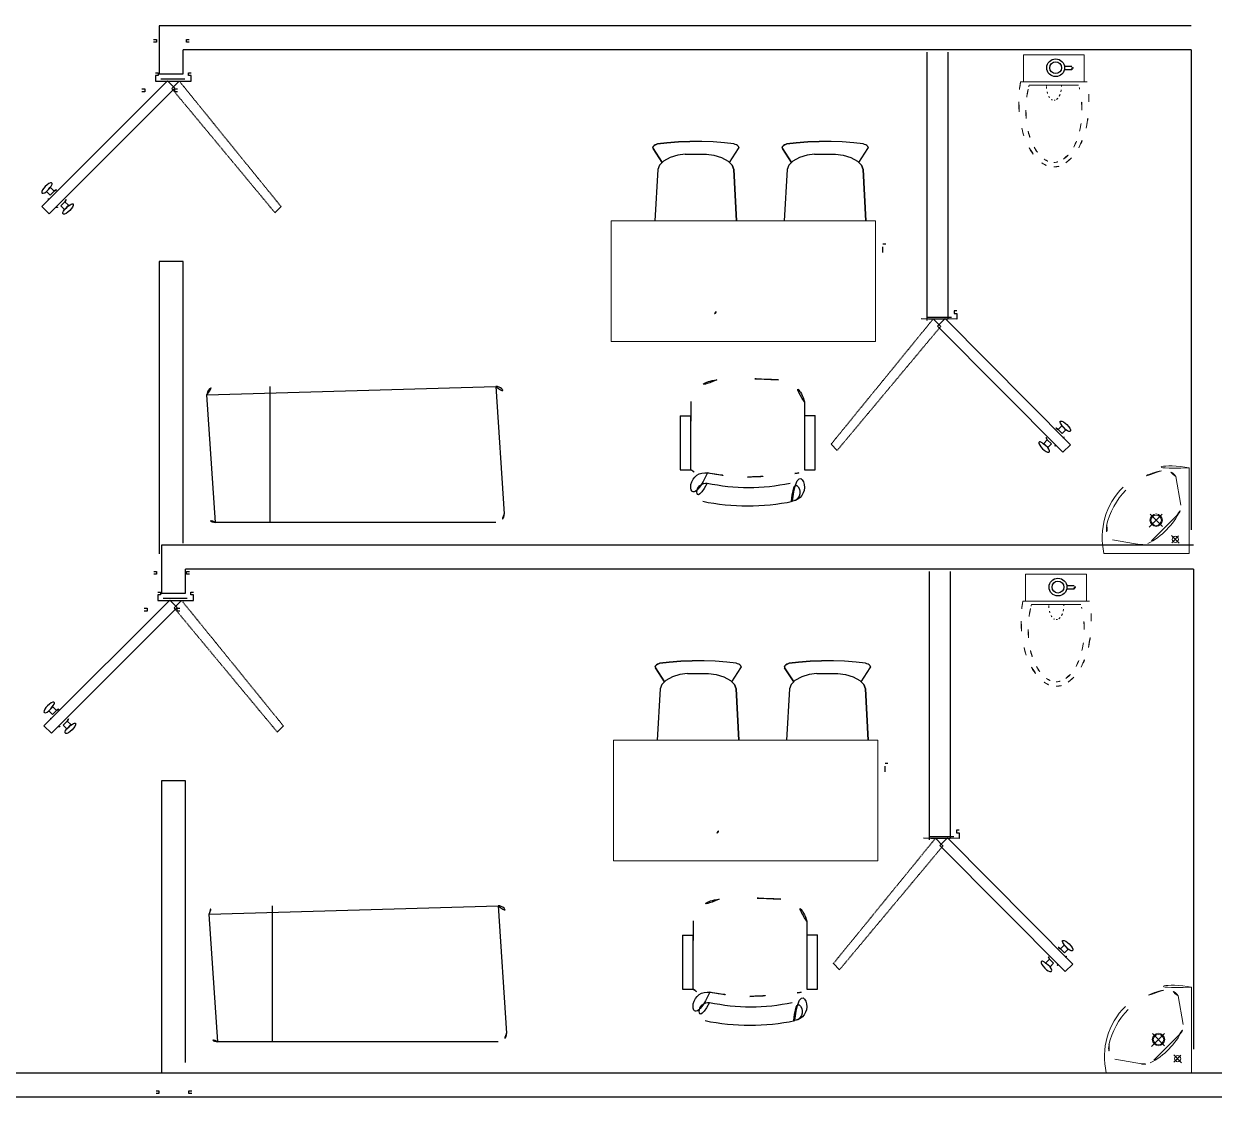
# Model space of a CAD drawing. Header units: inches. Extents: x -20102930481 to -19884906075, y 8171002997 to 8304837243.
# Drawn here: x -19884909159.1 to -19884908861.5, y 8171002997.5 to 8171003265.9 of the extents above; entities that cross this region are included whole.
import ezdxf

# ---------------------------------------------------------------- set-up
doc = ezdxf.new("R2010")
doc.units = ezdxf.units.IN
doc.header["$MEASUREMENT"] = 0
doc.linetypes.add('HIDDEN', pattern=[0.375, 0.25, -0.125])
for name, color, linetype in [('Layer1', 240, 'Continuous'), ('LOTES', 7, 'Continuous'), ('Piezas Sanitarias', 7, 'Continuous'), ('VISTAS', 6, 'Continuous'), ('wall', 140, 'Continuous')]:
    doc.layers.add(name, color=color, linetype=linetype)
doc.layers.add('MOBILIARIO_MOVIL', color=2, linetype='Continuous', lineweight=20)

# ---------------------------------------------------------------- blocks, each defined once
blk = doc.blocks.new('P Chair')
for p, q in [((-259.133764552098, 349.1530719656876), (-259.1337645521271, 141.3852142260148)), ((-218.1837645520864, 349.1530719656876), (-259.133764552098, 349.1530719656876)), ((-218.1837645520864, 142.1564406117104), (-218.1837645520864, 349.1530719656876)), ((258.7175385002338, 349.6485261678645), (217.7675385002804, 349.6485261678608)), ((217.7675385002804, 349.6485261678608), (217.7675385002804, 141.8806684281881)), ((258.7175385002629, 141.8806684281881), (258.7175385002338, 349.6485261678645)), ((-218.1837645520864, 89.1461037471745), (-218.1837645520864, 162.8561037471663)), ((217.7675385002804, 87.4401731001708), (217.7675385002804, 162.1619999999384))]:
    blk.add_line(p, q)
at = {"linetype": 'Continuous'}
for p, q in [((-217.9994421573065, 141.3852142260148), (-259.1337645521271, 141.3852142260148)), ((258.7175385002629, 141.8806684281881), (217.7675385002804, 141.8806684281881))]:
    blk.add_line(p, q, dxfattribs=at)
for centre, radius, start, end in [((-163.0809316391242, 415.8950674936787), 55.28254973779035, 99.89883811843956, 279.7522103954503), ((-165.7235366005625, 435.5425091298675), 35.15038994497284, 94.91276213144351, 274.9127621314439), ((-0.007509725022828206, -347.8693444417804), 836.2256085814062, 78.08993232286258, 101.9100676771373), ((163.0734219140722, 415.8950674936787), 55.28254973779035, 260.2477896045497, 80.10116188156044), ((158.7507173243503, 436.6001510624337), 36.21193172131102, 265.0872378685562, 70.3212532226276), ((-3.531864245596807, -349.0914577478688), 766.3275702958327, 78.01123810419728, 101.9887618958027), ((18.41999027493875, -534.8944103690301), 912.6856745086022, 91.1566682511965, 100.8713635267809), ((-18.42750000001979, -534.8944103690301), 912.6856745086022, 79.12863647321916, 88.8433317488035), ((-110.5650000000023, 114.5000135301816), 110.565, 193.2565848807499, 265.9234016741331), ((110.5649999999732, 114.5000135301816), 110.565, 274.0765983258668, 345.8334441779631), ((0, 1665.846000000005), 1665.846000000006, 265.9234016741329, 274.0765983258671)]:
    blk.add_arc(centre, radius, start, end, dxfattribs=at)
for centre, start, end in [((-180.8605138439452, 308.9014853644621), 90.7226100235568, 132.8381951137704), ((180.4442877921392, 309.3969395666354), 47.1618048862296, 87.57171213381959)]:
    blk.add_arc(centre, 54.89276152036445, start, end)
blk = doc.blocks.new('Basin 2')
at = {"lineweight": 13}
for p, q in [((0, -410), (0, 0)), ((0, 0), (410, 0)), ((230.7365740060741, -40.68508343350732), (368.3541944519257, -64.95078293901133)), ((40.6850834335055, -230.7365740060727), (64.9507829390077, -368.3541944519257))]:
    blk.add_line(p, q, dxfattribs=at)
at = {"lineweight": 5}
for p, q in [((0, 0), (0, -200)), ((48.0560727597458, -48.05607275974762), (85.92876326607438, -85.92876326607666)), ((84.55200541932754, -49.96688633311533), (51.21329467424948, -83.30559707819339)), ((67.25944587622143, -67.25944587622143), (84.55200541932754, -49.96688633311533)), ((120.2081528017134, -120.2081528017134), (181.0089901612046, -59.40731544222217)), ((120.2081528017134, -120.2081528017134), (59.40731544222035, -181.0089901612037)), ((129.4028773650152, -129.4028773650175), (187.5453580116482, -187.5453580116491)), ((192.9632720939935, -125.234779439952), (129.4863795233523, -188.7116720105937)), ((159.0990257669728, -159.0990257669732), (192.9632720939935, -125.234779439952))]:
    blk.add_line(p, q, dxfattribs=at)
for centre, radius in [((67.25944587622143, -67.25944587622143), 15), ((159.0990257669728, -159.0990257669732), 30)]:
    blk.add_circle(centre, radius, dxfattribs=at)
at = {"lineweight": 13}
blk.add_circle((159.0990257669728, -159.0990257669732), 25, dxfattribs=at)
for centre, radius, start, end in [((355.5195720007214, -354.5714647035466), 345.1245719056662, 116.9390042373416, 154.3092734873311), ((227.4623081347963, -107.3895208100275), 66.78474962679638, 72.81017527218367, 134.0724767576046), ((75.97303914211625, -75.97303914211807), 342.5578976705159, 315.0000000000184, 12.81369659904593), ((331.7740530836927, -120.3205838680551), 66.36204937644563, 346.6009009590553, 56.54919527637677), ((107.3895208100257, -227.4623081347959), 66.78474962679638, 135.9275232423954, 197.1898247278489), ((75.97303914211807, -75.9730391421167), 342.5578976705159, 257.1863034009737, 315.0000000000184), ((61.83090351838655, -61.83090351838564), 342.5578976705159, 281.9981928529285, 315.0000000000184), ((120.3205838680515, -331.7740530836936), 66.36204937644563, 213.4508047235728, 283.399099040964)]:
    blk.add_arc(centre, radius, start, end, dxfattribs=at)
at = {"lineweight": 5}
blk.add_arc((61.83090351838655, -61.83090351838655), 342.5578976705159, 315.0000000000184, 348.0018071470097, dxfattribs=at)
blk = doc.blocks.new('commode')
at = {"lineweight": 18}
for p, q in [((0.02326844393246574, 0.579930588042771), (0.02326844393246574, 0.4407976834263536)), ((0.02326844393246574, 0.579930588042771), (0.3379778131347848, 0.579930588042771)), ((0.3379778131347848, 0.579930588042771), (0.3379778131347848, 0.4407976834263536)), ((0.3541772249955102, 0.4407976834263536), (0.008702560578967677, 0.4407976834263536)), ((0.3092760068984717, 0.4224094198361854), (0.05360377867600619, 0.4224094198361854))]:
    blk.add_line(p, q, dxfattribs=at)
for p, q in [((0.2356011113079148, 0.5044457298063207), (0.2749557825400188, 0.5044457298063207)), ((0.2356514898856403, 0.5217257298063487), (0.2745210882840183, 0.5217257298063487))]:
    blk.add_line(p, q)
for radius in [0.04602092158113374, 0.030539601093682]:
    blk.add_circle((0.1904238933429951, 0.5132175141188782), radius)
blk.add_arc((0.2684502714446353, 0.5129275452709408), 0.01068938109529084, 307.4880301962534, 55.39401778651955)
for centre, radius, start, end in [((0.6238321923901822, 0.336959953798214), 0.6238322996025545, 170.4184431657297, 180), ((-0.2609524068193423, 0.336959953798214), 0.6238322996059656, 0, 9.581556834270287), ((0.5353537324763238, 0.2930750152008841), 0.4990658396891376, 167.4266549956183, 180), ((0.3602804376114364, 0.3321230253568501), 0.319690797747216, 163.5954360510485, 167.4266549956183), ((0.2769829065800877, 0.4170748053002171), 0.1336981777824349, 177.7132668310445, 179.9999999983325), ((0.2769829065809972, 0.4170748053074931), 0.1336981777831211, 179.9999999995831, 192.5398667998981), ((0.2299731482744392, 0.40661867014569), 0.08553960493882207, 192.5398668003277, 208.2349499874454), ((0.1339401373425062, 0.40661867014569), 0.08553960494104924, 331.7650500130205, 347.4601331996723), ((0.0869303790414051, 0.4170748053074931), 0.1336981777803885, 347.4601331996723, 0), ((0.08693037903958611, 0.4170748053074931), 0.1336981777824287, 359.9999999991662, 2.286733166868647), ((0.002599347960313025, 0.3321230253568501), 0.3196907977490674, 12.57334500395212, 16.40456394939556), ((-0.1724739468972984, 0.2930750152008841), 0.4990658396848051, 0, 12.57334500438169), ((0.6238321923938202, 0.336959953798214), 0.6238322996066291, 180, 192.5733450043817), ((0.2003817651457211, 0.390728661979665), 0.05195177507389825, 208.2349499874454, 232.3543100765073), ((0.1819566428093822, 0.3668425798750832), 0.02178507072153479, 232.354310076466, 269.9999999993747), ((0.1819566428093822, 0.3668425798750832), 0.02178507072162197, 269.9999999993747, 307.6456899228667), ((0.1635315204748622, 0.390728661979665), 0.05195177507393617, 307.6456899228667, 331.7650500120887), ((-0.2609524068193423, 0.336959953798214), 0.6238322996066472, 347.4266549956183, 0), ((0.5353537324726858, 0.2930750152008841), 0.4990658396852729, 180, 192.5733450039521), ((-0.1724739468954795, 0.2930750152008841), 0.4990658396825438, 347.4266549956183, 0), ((0.4049905738211237, 0.2881499411087134), 0.3996134971869005, 192.5733450043817, 208.3007557659146), ((-0.04211078824846481, 0.2881499411087134), 0.3996134971884153, 331.6992442340854, 347.4266549960478), ((0.3602804376159838, 0.254027005052194), 0.3196907977516764, 192.5733450043817, 208.3007557659146), ((0.00259934796122252, 0.254027005044918), 0.319690797748621, 331.6992442340854, 347.4266549960478), ((0.2672294362173488, 0.2139708670147229), 0.2431505109344131, 208.3007557659146, 232.4305804465929), ((0.2500715275327821, 0.194683745772636), 0.1945204087488447, 208.3007557659146, 232.4305804459669), ((0.1128082580416958, 0.194683745772636), 0.1945204087484762, 307.5694195539917, 331.6992442340854), ((0.09565034935621952, 0.2139708670147229), 0.2431505109350524, 307.5694195534072, 331.6992442336195), ((0.1814398927872389, 0.1024477935643517), 0.1024478397682742, 232.4305804459669, 269.9999999998437), ((0.1814398927872389, 0.1054652870152495), 0.08195827181475579, 232.4305804465929, 270.0000000001563), ((0.1814398927872389, 0.1054652870152495), 0.08195827181418106, 269.9999999996873, 307.5694195533658), ((0.1814398927872389, 0.1024477935643517), 0.1024478397682012, 270.0000000001042, 307.5694195540331)]:
    blk.add_arc(centre, radius, start, end, dxfattribs=at)

msp = doc.modelspace()

# ---------------------------------------------------------------- linework, layer by layer
for p, q in [((-19884909097.52657, 8171003141.213181), (-19884909097.52657, 8171003175.206741)), ((-19884909096.951, 8171003011.374368), (-19884909096.951, 8171003045.367929))]:
    msp.add_line(p, q)
for points in [[(-19884909529.44707, 8171004369.445784), (-19884906075.07749, 8171004369.445784), (-19884906075.07749, 8171002997.497581), (-19884909529.44707, 8171002997.497581)], [(-19884909523.44707, 8171004363.445784), (-19884906081.07749, 8171004363.445784), (-19884906081.07749, 8171003003.497581), (-19884909523.44707, 8171003003.497581)]]:
    msp.add_lwpolyline(points, close=True)
at = {"layer": 'Layer1'}
for p, q in [((-19884908867.26971, 8171003259.336394), (-19884908867.26971, 8171003139.336394)), ((-19884908866.69415, 8171003129.497581), (-19884908866.69415, 8171003009.497581)), ((-19884908866.4292, 8171003003.497581), (-19884909226.4292, 8171003003.497581))]:
    msp.add_line(p, q, dxfattribs=at)
at = {"layer": 'LOTES', "color": 7, "linetype": 'Continuous'}
for p, q in [((-19884909001.26622, 8171003235.605077), (-19884909000.97863, 8171003235.715447)), ((-19884909000.97863, 8171003235.715447), (-19884909000.64344, 8171003235.808791)), ((-19884909000.64344, 8171003235.808791), (-19884908998.28986, 8171003236.105176)), ((-19884908998.28986, 8171003236.105176), (-19884908995.39977, 8171003236.354466)), ((-19884908995.39977, 8171003236.354466), (-19884908992.59697, 8171003236.459794)), ((-19884908989.592, 8171003236.459794), (-19884908992.59697, 8171003236.459794)), ((-19884908986.7892, 8171003236.354466), (-19884908989.592, 8171003236.459794)), ((-19884908983.89911, 8171003236.105176), (-19884908986.7892, 8171003236.354466)), ((-19884908981.54553, 8171003235.808791), (-19884908983.89911, 8171003236.105176)), ((-19884908981.21033, 8171003235.715447), (-19884908981.54553, 8171003235.808791)), ((-19884908980.92274, 8171003235.605077), (-19884908981.21033, 8171003235.715447)), ((-19884908968.93569, 8171003235.605077), (-19884908968.64792, 8171003235.715447)), ((-19884908968.64792, 8171003235.715447), (-19884908968.3129, 8171003235.808791)), ((-19884908968.3129, 8171003235.808791), (-19884908965.95915, 8171003236.105176)), ((-19884908965.95915, 8171003236.105176), (-19884908963.06923, 8171003236.354466)), ((-19884908963.06923, 8171003236.354466), (-19884908960.26642, 8171003236.459794)), ((-19884908957.26146, 8171003236.459794), (-19884908960.26642, 8171003236.459794)), ((-19884908954.45866, 8171003236.354466), (-19884908957.26146, 8171003236.459794)), ((-19884908951.5684, 8171003236.105176), (-19884908954.45866, 8171003236.354466)), ((-19884908949.21498, 8171003235.808791), (-19884908951.5684, 8171003236.105176)), ((-19884908948.87963, 8171003235.715447), (-19884908949.21498, 8171003235.808791)), ((-19884908948.59203, 8171003235.605077), (-19884908948.87963, 8171003235.715447)), ((-19884909001.83604, 8171003234.908875), (-19884909001.75279, 8171003235.212029)), ((-19884909001.83604, 8171003234.908875), (-19884909001.78154, 8171003234.673415)), ((-19884908999.51979, 8171003231.205567), (-19884909001.78154, 8171003234.673415)), ((-19884909001.75279, 8171003235.212029), (-19884909001.52439, 8171003235.451608)), ((-19884909001.52439, 8171003235.451608), (-19884909001.26622, 8171003235.605077)), ((-19884908995.61891, 8171003232.998084), (-19884908997.50427, 8171003232.397326)), ((-19884908993.73305, 8171003233.247123), (-19884908995.61891, 8171003232.998084)), ((-19884908993.73305, 8171003233.247123), (-19884908988.45608, 8171003233.247123)), ((-19884908988.45608, 8171003233.247123), (-19884908986.57022, 8171003232.998084)), ((-19884908986.57022, 8171003232.998084), (-19884908984.6847, 8171003232.397326)), ((-19884908982.66917, 8171003231.205567), (-19884908980.40742, 8171003234.673415)), ((-19884908980.66457, 8171003235.451608), (-19884908980.92274, 8171003235.605077)), ((-19884908980.43618, 8171003235.212029), (-19884908980.66457, 8171003235.451608)), ((-19884908980.35276, 8171003234.908875), (-19884908980.43618, 8171003235.212029)), ((-19884908980.35276, 8171003234.908875), (-19884908980.40742, 8171003234.673415)), ((-19884908969.5055, 8171003234.908875), (-19884908969.42208, 8171003235.212029)), ((-19884908969.5055, 8171003234.908875), (-19884908969.45084, 8171003234.673415)), ((-19884908967.18925, 8171003231.205567), (-19884908969.45084, 8171003234.673415)), ((-19884908969.42208, 8171003235.212029), (-19884908969.19385, 8171003235.451608)), ((-19884908969.19385, 8171003235.451608), (-19884908968.93569, 8171003235.605077)), ((-19884908963.2882, 8171003232.998084), (-19884908965.17373, 8171003232.397326)), ((-19884908961.40235, 8171003233.247123), (-19884908963.2882, 8171003232.998084)), ((-19884908961.40235, 8171003233.247123), (-19884908956.12537, 8171003233.247123)), ((-19884908956.12537, 8171003233.247123), (-19884908954.23951, 8171003232.998084)), ((-19884908954.23951, 8171003232.998084), (-19884908952.35416, 8171003232.397326)), ((-19884908950.33863, 8171003231.205567), (-19884908948.07688, 8171003234.673415)), ((-19884908948.33403, 8171003235.451608), (-19884908948.59203, 8171003235.605077)), ((-19884908948.10547, 8171003235.212029), (-19884908948.33403, 8171003235.451608)), ((-19884908948.02222, 8171003234.908875), (-19884908948.10547, 8171003235.212029)), ((-19884908948.02222, 8171003234.908875), (-19884908948.07688, 8171003234.673415)), ((-19884909000.16175, 8171003230.529632), (-19884909000.58609, 8171003229.422681)), ((-19884908999.19705, 8171003231.545259), (-19884909000.16175, 8171003230.529632)), ((-19884908997.50427, 8171003232.397326), (-19884908999.19705, 8171003231.545259)), ((-19884908984.6847, 8171003232.397326), (-19884908982.99192, 8171003231.545259)), ((-19884908982.99192, 8171003231.545259), (-19884908982.02721, 8171003230.529632)), ((-19884908982.02721, 8171003230.529632), (-19884908981.60288, 8171003229.422681)), ((-19884908967.83122, 8171003230.529632), (-19884908968.25555, 8171003229.422681)), ((-19884908966.8665, 8171003231.545259), (-19884908967.83122, 8171003230.529632)), ((-19884908965.17373, 8171003232.397326), (-19884908966.8665, 8171003231.545259)), ((-19884908952.35416, 8171003232.397326), (-19884908950.66121, 8171003231.545259)), ((-19884908950.66121, 8171003231.545259), (-19884908949.6965, 8171003230.529632)), ((-19884908949.6965, 8171003230.529632), (-19884908949.27234, 8171003229.422681)), ((-19884909000.58609, 8171003229.422681), (-19884909001.29398, 8171003216.563718)), ((-19884908981.60288, 8171003229.422681), (-19884908980.89499, 8171003216.563718)), ((-19884908968.25555, 8171003229.422681), (-19884908968.96327, 8171003216.563718)), ((-19884908949.27234, 8171003229.422681), (-19884908948.56428, 8171003216.563718)), ((-19884909001.26047, 8171003105.070063), (-19884909001.17722, 8171003105.373217)), ((-19884909001.26047, 8171003105.070063), (-19884909001.20597, 8171003104.834602)), ((-19884908998.94423, 8171003101.366755), (-19884909001.20597, 8171003104.834602)), ((-19884909001.17722, 8171003105.373217), (-19884909000.94883, 8171003105.612795)), ((-19884909000.94883, 8171003105.612795), (-19884909000.69065, 8171003105.766264)), ((-19884909000.69065, 8171003105.766264), (-19884909000.40306, 8171003105.876635)), ((-19884909000.40306, 8171003105.876635), (-19884909000.06787, 8171003105.969978)), ((-19884909000.06787, 8171003105.969978), (-19884908997.71429, 8171003106.266363)), ((-19884908997.71429, 8171003106.266363), (-19884908994.8242, 8171003106.515654)), ((-19884908994.8242, 8171003106.515654), (-19884908992.0214, 8171003106.620981)), ((-19884908989.01643, 8171003106.620981), (-19884908992.0214, 8171003106.620981)), ((-19884908986.21363, 8171003106.515654), (-19884908989.01643, 8171003106.620981)), ((-19884908983.32354, 8171003106.266363), (-19884908986.21363, 8171003106.515654)), ((-19884908980.96996, 8171003105.969978), (-19884908983.32354, 8171003106.266363)), ((-19884908982.0936, 8171003101.366755), (-19884908979.83185, 8171003104.834602)), ((-19884908980.63476, 8171003105.876635), (-19884908980.96996, 8171003105.969978)), ((-19884908980.34717, 8171003105.766264), (-19884908980.63476, 8171003105.876635)), ((-19884908980.089, 8171003105.612795), (-19884908980.34717, 8171003105.766264)), ((-19884908979.86061, 8171003105.373217), (-19884908980.089, 8171003105.612795)), ((-19884908979.77719, 8171003105.070063), (-19884908979.86061, 8171003105.373217)), ((-19884908979.77719, 8171003105.070063), (-19884908979.83185, 8171003104.834602)), ((-19884908968.92993, 8171003105.070063), (-19884908968.84651, 8171003105.373217)), ((-19884908968.92993, 8171003105.070063), (-19884908968.87527, 8171003104.834602)), ((-19884908966.61368, 8171003101.366755), (-19884908968.87527, 8171003104.834602)), ((-19884908968.84651, 8171003105.373217), (-19884908968.61828, 8171003105.612795)), ((-19884908968.61828, 8171003105.612795), (-19884908968.36012, 8171003105.766264)), ((-19884908968.36012, 8171003105.766264), (-19884908968.07235, 8171003105.876635)), ((-19884908968.07235, 8171003105.876635), (-19884908967.73733, 8171003105.969978)), ((-19884908967.73733, 8171003105.969978), (-19884908965.38358, 8171003106.266363)), ((-19884908965.38358, 8171003106.266363), (-19884908962.49366, 8171003106.515654)), ((-19884908962.49366, 8171003106.515654), (-19884908959.69085, 8171003106.620981)), ((-19884908956.68589, 8171003106.620981), (-19884908959.69085, 8171003106.620981)), ((-19884908953.88309, 8171003106.515654), (-19884908956.68589, 8171003106.620981)), ((-19884908950.99283, 8171003106.266363), (-19884908953.88309, 8171003106.515654)), ((-19884908948.63942, 8171003105.969978), (-19884908950.99283, 8171003106.266363)), ((-19884908949.76307, 8171003101.366755), (-19884908947.50131, 8171003104.834602)), ((-19884908948.30406, 8171003105.876635), (-19884908948.63942, 8171003105.969978)), ((-19884908948.01646, 8171003105.766264), (-19884908948.30406, 8171003105.876635)), ((-19884908947.75846, 8171003105.612795), (-19884908948.01646, 8171003105.766264)), ((-19884908947.5299, 8171003105.373217), (-19884908947.75846, 8171003105.612795)), ((-19884908947.44665, 8171003105.070063), (-19884908947.5299, 8171003105.373217)), ((-19884908947.44665, 8171003105.070063), (-19884908947.50131, 8171003104.834602)), ((-19884908996.9287, 8171003102.558514), (-19884908998.62148, 8171003101.706446)), ((-19884908995.04334, 8171003103.159271), (-19884908996.9287, 8171003102.558514)), ((-19884908993.15748, 8171003103.40831), (-19884908995.04334, 8171003103.159271)), ((-19884908993.15748, 8171003103.40831), (-19884908987.88051, 8171003103.40831)), ((-19884908987.88051, 8171003103.40831), (-19884908985.99466, 8171003103.159271)), ((-19884908985.99466, 8171003103.159271), (-19884908984.10913, 8171003102.558514)), ((-19884908984.10913, 8171003102.558514), (-19884908982.41635, 8171003101.706446)), ((-19884908964.59816, 8171003102.558514), (-19884908966.29094, 8171003101.706446)), ((-19884908962.71264, 8171003103.159271), (-19884908964.59816, 8171003102.558514)), ((-19884908960.82678, 8171003103.40831), (-19884908962.71264, 8171003103.159271)), ((-19884908960.82678, 8171003103.40831), (-19884908955.5498, 8171003103.40831)), ((-19884908955.5498, 8171003103.40831), (-19884908953.66394, 8171003103.159271)), ((-19884908953.66394, 8171003103.159271), (-19884908951.77859, 8171003102.558514)), ((-19884908951.77859, 8171003102.558514), (-19884908950.08564, 8171003101.706446)), ((-19884909000.01052, 8171003099.583868), (-19884909000.71841, 8171003086.724905)), ((-19884908999.58619, 8171003100.690819), (-19884909000.01052, 8171003099.583868)), ((-19884908998.62148, 8171003101.706446), (-19884908999.58619, 8171003100.690819)), ((-19884908982.41635, 8171003101.706446), (-19884908981.45164, 8171003100.690819)), ((-19884908981.45164, 8171003100.690819), (-19884908981.02731, 8171003099.583868)), ((-19884908981.02731, 8171003099.583868), (-19884908980.31942, 8171003086.724905)), ((-19884908967.67998, 8171003099.583868), (-19884908968.3877, 8171003086.724905)), ((-19884908967.25565, 8171003100.690819), (-19884908967.67998, 8171003099.583868)), ((-19884908966.29094, 8171003101.706446), (-19884908967.25565, 8171003100.690819)), ((-19884908950.08564, 8171003101.706446), (-19884908949.12093, 8171003100.690819)), ((-19884908949.12093, 8171003100.690819), (-19884908948.69677, 8171003099.583868)), ((-19884908948.69677, 8171003099.583868), (-19884908947.98871, 8171003086.724905))]:
    msp.add_line(p, q, dxfattribs=at)
for points in [[(-19884908980.89482, 8171003216.563718), (-19884908981.60288, 8171003229.42331), (-19884908982.02721, 8171003230.530305), (-19884908982.66917, 8171003231.206157), (-19884908980.40742, 8171003234.674088), (-19884908980.35276, 8171003234.909549), (-19884908980.43618, 8171003235.212617), (-19884908980.66457, 8171003235.452239), (-19884908980.92274, 8171003235.60575), (-19884908981.21033, 8171003235.716079), (-19884908981.54553, 8171003235.809464), (-19884908983.89911, 8171003236.105763), (-19884908986.7892, 8171003236.35514), (-19884908989.592, 8171003236.460465), (-19884908992.59697, 8171003236.460465), (-19884908995.39977, 8171003236.35514), (-19884908998.28986, 8171003236.105763), (-19884909000.64344, 8171003235.809464), (-19884909000.97863, 8171003235.716079), (-19884909001.26622, 8171003235.60575), (-19884909001.52439, 8171003235.452239), (-19884909001.75279, 8171003235.212617), (-19884909001.83604, 8171003234.909549), (-19884909001.78154, 8171003234.674088), (-19884908999.51979, 8171003231.206157), (-19884909000.16175, 8171003230.530305), (-19884909000.58609, 8171003229.42331), (-19884909001.29398, 8171003216.563718)], [(-19884908948.56428, 8171003216.563718), (-19884908949.27234, 8171003229.42331), (-19884908949.6965, 8171003230.530305), (-19884908950.33863, 8171003231.206157), (-19884908948.07688, 8171003234.674088), (-19884908948.02222, 8171003234.909549), (-19884908948.10547, 8171003235.212617), (-19884908948.33403, 8171003235.452239), (-19884908948.59203, 8171003235.60575), (-19884908948.87963, 8171003235.716079), (-19884908949.21498, 8171003235.809464), (-19884908951.5684, 8171003236.105763), (-19884908954.45866, 8171003236.35514), (-19884908957.26146, 8171003236.460465), (-19884908960.26642, 8171003236.460465), (-19884908963.06923, 8171003236.35514), (-19884908965.95915, 8171003236.105763), (-19884908968.3129, 8171003235.809464), (-19884908968.64792, 8171003235.716079), (-19884908968.93569, 8171003235.60575), (-19884908969.19385, 8171003235.452239), (-19884908969.42208, 8171003235.212617), (-19884908969.5055, 8171003234.909549), (-19884908969.45084, 8171003234.674088), (-19884908967.18925, 8171003231.206157), (-19884908967.83122, 8171003230.530305), (-19884908968.25555, 8171003229.42331), (-19884908968.96327, 8171003216.563718)], [(-19884908980.31925, 8171003086.724905), (-19884908981.02731, 8171003099.584497), (-19884908981.45164, 8171003100.691492), (-19884908982.0936, 8171003101.367344), (-19884908979.83185, 8171003104.835276), (-19884908979.77719, 8171003105.070736), (-19884908979.86061, 8171003105.373804), (-19884908980.089, 8171003105.613426), (-19884908980.34717, 8171003105.766937), (-19884908980.63476, 8171003105.877266), (-19884908980.96996, 8171003105.970652), (-19884908983.32354, 8171003106.266951), (-19884908986.21363, 8171003106.516327), (-19884908989.01643, 8171003106.621653), (-19884908992.0214, 8171003106.621653), (-19884908994.8242, 8171003106.516327), (-19884908997.71429, 8171003106.266951), (-19884909000.06787, 8171003105.970652), (-19884909000.40306, 8171003105.877266), (-19884909000.69065, 8171003105.766937), (-19884909000.94883, 8171003105.613426), (-19884909001.17722, 8171003105.373804), (-19884909001.26047, 8171003105.070736), (-19884909001.20597, 8171003104.835276), (-19884908998.94423, 8171003101.367344), (-19884908999.58619, 8171003100.691492), (-19884909000.01052, 8171003099.584497), (-19884909000.71841, 8171003086.724905)], [(-19884908947.98871, 8171003086.724905), (-19884908948.69677, 8171003099.584497), (-19884908949.12093, 8171003100.691492), (-19884908949.76307, 8171003101.367344), (-19884908947.50131, 8171003104.835276), (-19884908947.44665, 8171003105.070736), (-19884908947.5299, 8171003105.373804), (-19884908947.75846, 8171003105.613426), (-19884908948.01646, 8171003105.766937), (-19884908948.30406, 8171003105.877266), (-19884908948.63942, 8171003105.970652), (-19884908950.99283, 8171003106.266951), (-19884908953.88309, 8171003106.516327), (-19884908956.68589, 8171003106.621653), (-19884908959.69085, 8171003106.621653), (-19884908962.49366, 8171003106.516327), (-19884908965.38358, 8171003106.266951), (-19884908967.73733, 8171003105.970652), (-19884908968.07235, 8171003105.877266), (-19884908968.36012, 8171003105.766937), (-19884908968.61828, 8171003105.613426), (-19884908968.84651, 8171003105.373804), (-19884908968.92993, 8171003105.070736), (-19884908968.87527, 8171003104.835276), (-19884908966.61368, 8171003101.367344), (-19884908967.25565, 8171003100.691492), (-19884908967.67998, 8171003099.584497), (-19884908968.3877, 8171003086.724905)]]:
    msp.add_lwpolyline(points, dxfattribs=at)
at = {"layer": 'MOBILIARIO_MOVIL'}
for p, q in [((-19884908946.18042, 8171003216.563718), (-19884909012.24988, 8171003216.563718)), ((-19884909012.24988, 8171003216.563718), (-19884909012.24988, 8171003186.403142)), ((-19884908946.18042, 8171003216.563718), (-19884908946.18042, 8171003186.403142)), ((-19884909012.24988, 8171003186.403142), (-19884908946.18042, 8171003186.403142)), ((-19884908945.60485, 8171003086.724905), (-19884909011.67431, 8171003086.724905)), ((-19884909011.67431, 8171003086.724905), (-19884909011.67431, 8171003056.564329)), ((-19884908945.60485, 8171003086.724905), (-19884908945.60485, 8171003056.564329)), ((-19884909011.67431, 8171003056.564329), (-19884908945.60485, 8171003056.564329))]:
    msp.add_line(p, q, dxfattribs=at)
at = {"layer": 'Piezas Sanitarias'}
for points in [[(-19884909041.09732, 8171003141.213181), (-19884909111.17715, 8171003141.213181, -0.4142135623730284), (-19884909113.30081, 8171003143.336838), (-19884909113.30081, 8171003173.067673, -0.414213562373119), (-19884909111.17715, 8171003175.191269), (-19884909041.09732, 8171003175.191269, -0.4142135623730953), (-19884909038.97366, 8171003173.067673), (-19884909038.97366, 8171003143.336838, -0.4142135623730928)], [(-19884909040.52175, 8171003011.374368), (-19884909110.60159, 8171003011.374368, -0.4142135623730284), (-19884909112.72524, 8171003013.498025), (-19884909112.72524, 8171003043.22886, -0.414213562373119), (-19884909110.60159, 8171003045.352456), (-19884909040.52175, 8171003045.352456, -0.4142135623730953), (-19884909038.39809, 8171003043.22886), (-19884909038.39809, 8171003013.498025, -0.4142135623730928)]]:
    msp.add_lwpolyline(points, format="xyb", close=True, dxfattribs=at)
at = {"layer": 'VISTAS', "linetype": 'Continuous'}
for p, q in [((-19884909126.63203, 8171003261.945169), (-19884909125.94692, 8171003261.945169)), ((-19884909125.94692, 8171003261.260141), (-19884909126.63203, 8171003261.260141)), ((-19884909125.94692, 8171003261.945169), (-19884909125.94692, 8171003261.260141)), ((-19884909118.41094, 8171003261.260141), (-19884909118.41094, 8171003261.945169)), ((-19884909118.41094, 8171003261.945169), (-19884909117.72583, 8171003261.945169)), ((-19884909117.72583, 8171003261.260141), (-19884909118.41094, 8171003261.260141)), ((-19884909126.14725, 8171003253.59275), (-19884909125.46214, 8171003253.59275)), ((-19884909125.46214, 8171003253.59275), (-19884909125.46214, 8171003252.907722)), ((-19884909117.92616, 8171003252.907722), (-19884909117.92616, 8171003253.59275)), ((-19884909117.92616, 8171003253.59275), (-19884909117.24105, 8171003253.59275)), ((-19884909125.46214, 8171003252.907722), (-19884909126.14725, 8171003252.907722)), ((-19884909126.14725, 8171003252.907722), (-19884909126.14725, 8171003251.537513)), ((-19884909126.14725, 8171003251.537513), (-19884909117.24105, 8171003251.537513)), ((-19884909117.24105, 8171003252.907722), (-19884909117.92616, 8171003252.907722)), ((-19884909117.24105, 8171003251.537513), (-19884909117.24105, 8171003252.907722)), ((-19884909129.5424, 8171003249.557578), (-19884909128.85729, 8171003249.557578)), ((-19884909128.85729, 8171003248.87255), (-19884909129.5424, 8171003248.87255)), ((-19884909128.85729, 8171003249.557578), (-19884909128.85729, 8171003248.87255)), ((-19884909121.32131, 8171003248.87255), (-19884909121.32131, 8171003249.557578)), ((-19884909121.32131, 8171003249.557578), (-19884909120.6362, 8171003249.557578)), ((-19884909120.6362, 8171003248.87255), (-19884909121.32131, 8171003248.87255)), ((-19884909153.40999, 8171003223.894778), (-19884909152.40237, 8171003224.902472)), ((-19884909153.40999, 8171003223.894778), (-19884909152.40237, 8171003224.902472)), ((-19884909153.40999, 8171003223.894778), (-19884909152.50024, 8171003222.984878)), ((-19884909153.40999, 8171003223.894778), (-19884909152.50024, 8171003222.984878)), ((-19884909152.50024, 8171003222.984878), (-19884909151.49263, 8171003223.992572)), ((-19884909152.50024, 8171003222.984878), (-19884909151.49263, 8171003223.992572)), ((-19884909152.40237, 8171003224.902472), (-19884909151.49263, 8171003223.992572)), ((-19884909152.40237, 8171003224.902472), (-19884909151.49263, 8171003223.992572)), ((-19884909149.82392, 8171003220.375953), (-19884909148.8163, 8171003221.383338)), ((-19884909149.82392, 8171003220.375953), (-19884909148.8163, 8171003221.383338)), ((-19884909147.90656, 8171003220.473746), (-19884909148.8163, 8171003221.383338)), ((-19884909147.90656, 8171003220.473746), (-19884909148.8163, 8171003221.383338)), ((-19884909148.91418, 8171003219.466052), (-19884909149.82392, 8171003220.375953)), ((-19884909148.91418, 8171003219.466052), (-19884909149.82392, 8171003220.375953)), ((-19884909148.91418, 8171003219.466052), (-19884909147.90656, 8171003220.473746)), ((-19884909148.91418, 8171003219.466052), (-19884909147.90656, 8171003220.473746)), ((-19884908944.30938, 8171003208.700465), (-19884908944.30587, 8171003210.070669)), ((-19884908943.61901, 8171003210.753939), (-19884908944.30411, 8171003210.755695)), ((-19884908926.48315, 8171003194.107119), (-19884908926.48491, 8171003193.422092)), ((-19884908925.79805, 8171003194.105363), (-19884908926.48315, 8171003194.107119)), ((-19884908925.80332, 8171003192.050133), (-19884908934.70948, 8171003192.072959)), ((-19884908926.48491, 8171003193.422092), (-19884908925.7998, 8171003193.420337)), ((-19884908925.7998, 8171003193.420337), (-19884908925.80332, 8171003192.050133)), ((-19884908899.61654, 8171003165.347889), (-19884908900.52862, 8171003164.440323)), ((-19884908899.61654, 8171003165.347889), (-19884908900.52862, 8171003164.440323)), ((-19884908899.52359, 8171003163.430049), (-19884908900.52862, 8171003164.440323)), ((-19884908899.52359, 8171003163.430049), (-19884908900.52862, 8171003164.440323)), ((-19884908898.61152, 8171003164.337615), (-19884908899.61654, 8171003165.347889)), ((-19884908898.61152, 8171003164.337615), (-19884908899.61654, 8171003165.347889)), ((-19884908898.61152, 8171003164.337615), (-19884908899.52359, 8171003163.430049)), ((-19884908898.61152, 8171003164.337615), (-19884908899.52359, 8171003163.430049)), ((-19884908904.1237, 8171003160.930699), (-19884908903.21162, 8171003161.837957)), ((-19884908904.1237, 8171003160.930699), (-19884908903.21162, 8171003161.837957)), ((-19884908902.20659, 8171003160.827992), (-19884908903.21162, 8171003161.837957)), ((-19884908902.20659, 8171003160.827992), (-19884908903.21162, 8171003161.837957)), ((-19884908903.11866, 8171003159.920427), (-19884908904.1237, 8171003160.930699)), ((-19884908903.11866, 8171003159.920427), (-19884908904.1237, 8171003160.930699)), ((-19884908903.11866, 8171003159.920427), (-19884908902.20659, 8171003160.827992)), ((-19884908903.11866, 8171003159.920427), (-19884908902.20659, 8171003160.827992)), ((-19884909126.59929, 8171003128.909049), (-19884909125.91419, 8171003128.909049)), ((-19884909125.91419, 8171003128.909049), (-19884909125.91419, 8171003128.224021)), ((-19884909118.3782, 8171003128.224021), (-19884909118.3782, 8171003128.909049)), ((-19884909118.3782, 8171003128.909049), (-19884909117.6931, 8171003128.909049)), ((-19884909125.91419, 8171003128.224021), (-19884909126.59929, 8171003128.224021)), ((-19884909117.6931, 8171003128.224021), (-19884909118.3782, 8171003128.224021)), ((-19884909125.57168, 8171003123.753937), (-19884909124.88657, 8171003123.753937)), ((-19884909124.88657, 8171003123.068909), (-19884909125.57168, 8171003123.068909)), ((-19884909125.57168, 8171003123.068909), (-19884909125.57168, 8171003121.6987)), ((-19884909124.88657, 8171003123.753937), (-19884909124.88657, 8171003123.068909)), ((-19884909117.35059, 8171003123.068909), (-19884909117.35059, 8171003123.753937)), ((-19884909117.35059, 8171003123.753937), (-19884909116.66548, 8171003123.753937)), ((-19884909116.66548, 8171003123.068909), (-19884909117.35059, 8171003123.068909)), ((-19884909116.66548, 8171003121.6987), (-19884909116.66548, 8171003123.068909)), ((-19884909128.96683, 8171003119.718765), (-19884909128.28172, 8171003119.718765)), ((-19884909128.28172, 8171003119.718765), (-19884909128.28172, 8171003119.033737)), ((-19884909125.57168, 8171003121.6987), (-19884909116.66548, 8171003121.6987)), ((-19884909120.74574, 8171003119.033737), (-19884909120.74574, 8171003119.718765)), ((-19884909120.74574, 8171003119.718765), (-19884909120.06063, 8171003119.718765)), ((-19884909128.28172, 8171003119.033737), (-19884909128.96683, 8171003119.033737)), ((-19884909120.06063, 8171003119.033737), (-19884909120.74574, 8171003119.033737)), ((-19884909152.83442, 8171003094.055965), (-19884909151.82681, 8171003095.06366)), ((-19884909152.83442, 8171003094.055965), (-19884909151.82681, 8171003095.06366)), ((-19884909152.83442, 8171003094.055965), (-19884909151.92467, 8171003093.146065)), ((-19884909152.83442, 8171003094.055965), (-19884909151.92467, 8171003093.146065)), ((-19884909151.92467, 8171003093.146065), (-19884909150.91706, 8171003094.153759)), ((-19884909151.92467, 8171003093.146065), (-19884909150.91706, 8171003094.153759)), ((-19884909151.82681, 8171003095.06366), (-19884909150.91706, 8171003094.153759)), ((-19884909151.82681, 8171003095.06366), (-19884909150.91706, 8171003094.153759)), ((-19884909149.24835, 8171003090.53714), (-19884909148.24073, 8171003091.544525)), ((-19884909149.24835, 8171003090.53714), (-19884909148.24073, 8171003091.544525)), ((-19884909148.33861, 8171003089.627239), (-19884909149.24835, 8171003090.53714)), ((-19884909148.33861, 8171003089.627239), (-19884909149.24835, 8171003090.53714)), ((-19884909148.33861, 8171003089.627239), (-19884909147.33099, 8171003090.634933)), ((-19884909148.33861, 8171003089.627239), (-19884909147.33099, 8171003090.634933)), ((-19884909147.33099, 8171003090.634933), (-19884909148.24073, 8171003091.544525)), ((-19884909147.33099, 8171003090.634933), (-19884909148.24073, 8171003091.544525)), ((-19884908943.73381, 8171003078.861652), (-19884908943.7303, 8171003080.231856)), ((-19884908943.04344, 8171003080.915126), (-19884908943.72854, 8171003080.916883)), ((-19884908925.90759, 8171003064.268306), (-19884908925.90934, 8171003063.58328)), ((-19884908925.90934, 8171003063.58328), (-19884908925.22424, 8171003063.581524)), ((-19884908925.22248, 8171003064.26655), (-19884908925.90759, 8171003064.268306)), ((-19884908925.22424, 8171003063.581524), (-19884908925.22775, 8171003062.21132)), ((-19884908925.22775, 8171003062.21132), (-19884908934.13391, 8171003062.234146)), ((-19884908899.04097, 8171003035.509076), (-19884908899.95305, 8171003034.60151)), ((-19884908899.04097, 8171003035.509076), (-19884908899.95305, 8171003034.60151)), ((-19884908898.94802, 8171003033.591236), (-19884908899.95305, 8171003034.60151)), ((-19884908898.94802, 8171003033.591236), (-19884908899.95305, 8171003034.60151)), ((-19884908898.03595, 8171003034.498802), (-19884908899.04097, 8171003035.509076)), ((-19884908898.03595, 8171003034.498802), (-19884908899.04097, 8171003035.509076)), ((-19884908898.03595, 8171003034.498802), (-19884908898.94802, 8171003033.591236)), ((-19884908898.03595, 8171003034.498802), (-19884908898.94802, 8171003033.591236)), ((-19884908903.54813, 8171003031.091887), (-19884908902.63605, 8171003031.999145)), ((-19884908903.54813, 8171003031.091887), (-19884908902.63605, 8171003031.999145)), ((-19884908902.54309, 8171003030.081614), (-19884908903.54813, 8171003031.091887)), ((-19884908902.54309, 8171003030.081614), (-19884908903.54813, 8171003031.091887)), ((-19884908901.63102, 8171003030.98918), (-19884908902.63605, 8171003031.999145)), ((-19884908901.63102, 8171003030.98918), (-19884908902.63605, 8171003031.999145)), ((-19884908902.54309, 8171003030.081614), (-19884908901.63102, 8171003030.98918)), ((-19884908902.54309, 8171003030.081614), (-19884908901.63102, 8171003030.98918)), ((-19884909126.02372, 8171002999.070236), (-19884909125.33862, 8171002999.070236)), ((-19884909125.33862, 8171002998.385208), (-19884909126.02372, 8171002998.385208)), ((-19884909125.33862, 8171002999.070236), (-19884909125.33862, 8171002998.385208)), ((-19884909117.80264, 8171002998.385208), (-19884909117.80264, 8171002999.070236)), ((-19884909117.80264, 8171002999.070236), (-19884909117.11753, 8171002999.070236)), ((-19884909117.11753, 8171002998.385208), (-19884909117.80264, 8171002998.385208))]:
    msp.add_line(p, q, dxfattribs=at)
for points in [[(-19884909154.61174, 8171003220.193915), (-19884909123.17545, 8171003251.630134), (-19884909121.2985, 8171003249.753104), (-19884909152.73471, 8171003218.316894)], [(-19884908897.41925, 8171003160.633685), (-19884908928.77487, 8171003192.15037), (-19884908930.65662, 8171003190.278156), (-19884908899.30108, 8171003158.76148)], [(-19884909154.03617, 8171003090.355103), (-19884909122.59988, 8171003121.791321), (-19884909120.72293, 8171003119.914291), (-19884909152.15915, 8171003088.478081)], [(-19884908896.84369, 8171003030.794872), (-19884908928.1993, 8171003062.311557), (-19884908930.08105, 8171003060.439343), (-19884908898.72551, 8171003028.922668)]]:
    msp.add_lwpolyline(points, close=True, dxfattribs=at)
at = {"layer": 'VISTAS', "color": 9, "linetype": 'HIDDEN', "ltscale": 0.2}
for points in [[(-19884909094.76396, 8171003220.153754), (-19884909120.20981, 8171003251.53704), (-19884909122.08292, 8171003249.663852), (-19884909096.29503, 8171003218.624808)], [(-19884908957.26694, 8171003160.746911), (-19884908931.74074, 8171003192.064877), (-19884908929.87244, 8171003190.186894), (-19884908955.73979, 8171003159.214046)], [(-19884909094.18839, 8171003090.314941), (-19884909119.63424, 8171003121.698227), (-19884909121.50735, 8171003119.825039), (-19884909095.71946, 8171003088.785995)], [(-19884908956.69137, 8171003030.908098), (-19884908931.16517, 8171003062.226064), (-19884908929.29687, 8171003060.348082), (-19884908955.16422, 8171003029.375234)]]:
    msp.add_lwpolyline(points, close=True, dxfattribs=at)
at = {"layer": 'VISTAS', "linetype": 'Continuous', "extrusion": (0, 0, -1)}
for centre, major_axis, ratio, start_param, end_param in [((-19884909153.29102, 8171003224.783265), (-1.259526465434297, -1.259526465434297), 0.3333333333346146, -1.159279480725154, 4.300872134313908), ((-19884909151.61161, 8171003223.104089), (-1.259526465441671, -1.259526465441672), 0.3333333333339018, 1.982313172863475, 3.141592653589792), ((-19884909151.61161, 8171003223.104089), (-1.259526465441671, -1.259526465441672), 0.3333333333339018, 1.982313172863475, 3.141592653589792), ((-19884909151.61161, 8171003223.104089), (-1.259526465441671, -1.259526465441671), 0.3333333333344973, -2.220446049250313e-16, 1.159279480723207), ((-19884909151.61161, 8171003223.104089), (-1.259526465441671, -1.259526465441671), 0.3333333333344973, -2.220446049250313e-16, 1.159279480723207), ((-19884908986.16383, 8171003193.624786), (-0.2178353628111184, -0.2178353628111185), 0.3333333333346146, -1.159279480725154, 4.300872134313908), ((-19884908904.00701, 8171003160.041598), (1.256294215547178, -1.262750441796898), 0.3333333333344057, 5.123905826455241, 10.58405744149514), ((-19884908904.00701, 8171003160.041598), (1.256294215547178, -1.262750441796898), 0.3333333333344057, 5.123905826455241, 10.58405744149514), ((-19884908902.32336, 8171003161.716784), (1.25629421555122, -1.262750441800961), 0.3333333333344973, 1.982313172866587, 3.141592653589793), ((-19884908902.32336, 8171003161.716784), (1.25629421555122, -1.262750441800961), 0.3333333333344973, 1.982313172866587, 3.141592653589793), ((-19884908902.32336, 8171003161.716784), (1.25629421555122, -1.262750441800961), 0.3333333333339019, 0, 1.159279480726317), ((-19884908902.32336, 8171003161.716784), (1.25629421555122, -1.262750441800961), 0.3333333333339019, 0, 1.159279480726317), ((-19884909152.71545, 8171003094.944451), (-1.259526465434297, -1.259526465434297), 0.3333333333346146, -1.159279480725154, 4.300872134313908), ((-19884909151.03604, 8171003093.265275), (-1.259526465441671, -1.259526465441672), 0.3333333333339018, 1.982313172863475, 3.141592653589792), ((-19884909151.03604, 8171003093.265275), (-1.259526465441671, -1.259526465441672), 0.3333333333339018, 1.982313172863475, 3.141592653589792), ((-19884909151.03604, 8171003093.265275), (-1.259526465441671, -1.259526465441671), 0.3333333333344973, -2.220446049250313e-16, 1.159279480723207), ((-19884909151.03604, 8171003093.265275), (-1.259526465441671, -1.259526465441671), 0.3333333333344973, -2.220446049250313e-16, 1.159279480723207), ((-19884908985.58826, 8171003063.785974), (-0.2178353628111184, -0.2178353628111185), 0.3333333333346146, -1.159279480725154, 4.300872134313908), ((-19884908903.43143, 8171003030.202785), (1.256294215547178, -1.262750441796898), 0.3333333333344057, 5.123905826455241, 10.58405744149514), ((-19884908903.43143, 8171003030.202785), (1.256294215547178, -1.262750441796898), 0.3333333333344057, 5.123905826455241, 10.58405744149514), ((-19884908901.7478, 8171003031.877972), (1.25629421555122, -1.262750441800961), 0.3333333333344973, 1.982313172866587, 3.141592653589793), ((-19884908901.7478, 8171003031.877972), (1.25629421555122, -1.262750441800961), 0.3333333333344973, 1.982313172866587, 3.141592653589793), ((-19884908901.7478, 8171003031.877972), (1.25629421555122, -1.262750441800961), 0.3333333333339019, 0, 1.159279480726317), ((-19884908901.7478, 8171003031.877972), (1.25629421555122, -1.262750441800961), 0.3333333333339019, 0, 1.159279480726317)]:
    msp.add_ellipse(centre, major_axis=major_axis, ratio=ratio, start_param=start_param, end_param=end_param, dxfattribs=at)
at = {"layer": 'VISTAS', "linetype": 'Continuous'}
for centre, major_axis, ratio, start_param, end_param in [((-19884909148.02554, 8171003219.584947), (-1.259526465437619, -1.259526465437618), 0.3333333333344057, 5.123905826455241, 10.58405744149514), ((-19884909148.02554, 8171003219.584947), (-1.259526465437619, -1.259526465437618), 0.3333333333344057, 5.123905826455241, 10.58405744149514), ((-19884909149.70487, 8171003221.264443), (-1.259526465441671, -1.259526465441671), 0.3333333333344973, 1.982313172866587, 3.141592653589793), ((-19884909149.70487, 8171003221.264443), (-1.259526465441671, -1.259526465441671), 0.3333333333344973, 1.982313172866587, 3.141592653589793), ((-19884909149.70487, 8171003221.264443), (-1.259526465441671, -1.25952646544167), 0.3333333333339019, 0, 1.159279480726317), ((-19884909149.70487, 8171003221.264443), (-1.259526465441671, -1.25952646544167), 0.3333333333339019, 0, 1.159279480726317), ((-19884908900.41192, 8171003163.551538), (1.25629421555122, -1.262750441800962), 0.3333333333339018, 1.982313172863475, 3.141592653589792), ((-19884908900.41192, 8171003163.551538), (1.25629421555122, -1.262750441800962), 0.3333333333339018, 1.982313172863475, 3.141592653589792), ((-19884908898.72821, 8171003165.226404), (1.256294215543865, -1.262750441793569), 0.3333333333346145, -1.159279480725154, 4.300872134313908), ((-19884908900.41192, 8171003163.551538), (1.25629421555122, -1.262750441800961), 0.3333333333344973, -2.220446049250313e-16, 1.159279480723207), ((-19884908900.41192, 8171003163.551538), (1.25629421555122, -1.262750441800961), 0.3333333333344973, -2.220446049250313e-16, 1.159279480723207), ((-19884909149.1293, 8171003091.425631), (-1.259526465441671, -1.25952646544167), 0.3333333333339019, 0, 1.159279480726317), ((-19884909149.1293, 8171003091.425631), (-1.259526465441671, -1.25952646544167), 0.3333333333339019, 0, 1.159279480726317), ((-19884909147.44997, 8171003089.746133), (-1.259526465437619, -1.259526465437618), 0.3333333333344057, 5.123905826455241, 10.58405744149514), ((-19884909147.44997, 8171003089.746133), (-1.259526465437619, -1.259526465437618), 0.3333333333344057, 5.123905826455241, 10.58405744149514), ((-19884909149.1293, 8171003091.425631), (-1.259526465441671, -1.259526465441671), 0.3333333333344973, 1.982313172866587, 3.141592653589793), ((-19884909149.1293, 8171003091.425631), (-1.259526465441671, -1.259526465441671), 0.3333333333344973, 1.982313172866587, 3.141592653589793), ((-19884908898.15264, 8171003035.387591), (1.256294215543865, -1.262750441793569), 0.3333333333346145, -1.159279480725154, 4.300872134313908), ((-19884908899.83636, 8171003033.712725), (1.25629421555122, -1.262750441800962), 0.3333333333339018, 1.982313172863475, 3.141592653589792), ((-19884908899.83636, 8171003033.712725), (1.25629421555122, -1.262750441800962), 0.3333333333339018, 1.982313172863475, 3.141592653589792), ((-19884908899.83636, 8171003033.712725), (1.25629421555122, -1.262750441800961), 0.3333333333344973, -2.220446049250313e-16, 1.159279480723207), ((-19884908899.83636, 8171003033.712725), (1.25629421555122, -1.262750441800961), 0.3333333333344973, -2.220446049250313e-16, 1.159279480723207)]:
    msp.add_ellipse(centre, major_axis=major_axis, ratio=ratio, start_param=start_param, end_param=end_param, dxfattribs=at)
at = {"layer": 'wall'}
for p, q in [((-19884909119.26971, 8171003265.336394), (-19884909125.26971, 8171003265.336394)), ((-19884909125.26971, 8171003265.336394), (-19884909125.26971, 8171003259.336394)), ((-19884908867.26971, 8171003265.336394), (-19884909119.26971, 8171003265.336394)), ((-19884909125.26971, 8171003259.336394), (-19884909125.26971, 8171003258.336394)), ((-19884909125.26971, 8171003258.336394), (-19884909125.26971, 8171003253.336394)), ((-19884908867.26971, 8171003259.336394), (-19884909119.26971, 8171003259.336394)), ((-19884909119.26971, 8171003253.336394), (-19884909119.26971, 8171003259.336394)), ((-19884908933.26971, 8171003191.702552), (-19884908933.26971, 8171003258.740188)), ((-19884908928.09203, 8171003258.740188), (-19884908928.09203, 8171003192.010043)), ((-19884909125.26971, 8171003253.336394), (-19884909119.26971, 8171003253.336394)), ((-19884909118.81767, 8171003252.020095), (-19884909124.81767, 8171003252.020095)), ((-19884909119.26971, 8171003206.434646), (-19884909125.26971, 8171003206.434646)), ((-19884909125.26971, 8171003206.434646), (-19884909125.26971, 8171003133.336394)), ((-19884909119.26971, 8171003136.029824), (-19884909119.26971, 8171003206.434646)), ((-19884908933.13164, 8171003192.551498), (-19884908927.13166, 8171003192.53612)), ((-19884908928.09203, 8171003192.010043), (-19884908932.88347, 8171003192.010043)), ((-19884909118.69415, 8171003135.497581), (-19884909124.69415, 8171003135.497581)), ((-19884909124.69415, 8171003135.497581), (-19884909124.69415, 8171003129.497581)), ((-19884908866.69415, 8171003135.497581), (-19884909118.69415, 8171003135.497581)), ((-19884909124.69415, 8171003129.497581), (-19884909124.69415, 8171003128.497581)), ((-19884908866.69415, 8171003129.497581), (-19884909118.69415, 8171003129.497581)), ((-19884909118.69415, 8171003123.497581), (-19884909118.69415, 8171003129.497581)), ((-19884908932.69415, 8171003061.863739), (-19884908932.69415, 8171003128.901375)), ((-19884908927.51646, 8171003128.901375), (-19884908927.51646, 8171003062.17123)), ((-19884909124.69415, 8171003128.497581), (-19884909124.69415, 8171003123.497581)), ((-19884909124.69415, 8171003123.497581), (-19884909118.69415, 8171003123.497581)), ((-19884909118.2421, 8171003122.181282), (-19884909124.2421, 8171003122.181282)), ((-19884909118.69415, 8171003076.595833), (-19884909124.69415, 8171003076.595833)), ((-19884909124.69415, 8171003076.595833), (-19884909124.69415, 8171003003.497581)), ((-19884909118.69415, 8171003006.191011), (-19884909118.69415, 8171003076.595833)), ((-19884908932.55607, 8171003062.712686), (-19884908926.55609, 8171003062.697308)), ((-19884908927.51646, 8171003062.17123), (-19884908932.3079, 8171003062.17123))]:
    msp.add_line(p, q, dxfattribs=at)

# ---------------------------------------------------------------- block references
at = {"color": 7, "xscale": 48.31873996846566, "yscale": 48.31873996846566, "zscale": 48.31873996846566}
for p in [(-19884908910.33062, 8171003230.066934), (-19884908909.75505, 8171003100.228121)]:
    msp.add_blockref('commode', p, dxfattribs=at)
at = {"rotation": 180}
for name, p, xscale, yscale, zscale in [('P Chair', (-19884908978.12941, 8171003177.109472), 0.06510866607683914, 0.06510866607683914, 0.06510866607683914), ('Basin 2', (-19884908867.72367, 8171003133.467515), 0.05204104954671827, 0.05204104954671827, 0.05204104954671827), ('P Chair', (-19884908977.55384, 8171003047.270659), 0.06510866607683914, 0.06510866607683914, 0.06510866607683914), ('Basin 2', (-19884908867.1481, 8171003003.628702), 0.05204104954671827, 0.05204104954671827, 0.05204104954671827)]:
    msp.add_blockref(name, p, dxfattribs=dict(at, xscale=xscale, yscale=yscale, zscale=zscale))

doc.saveas('drawing.dxf')
